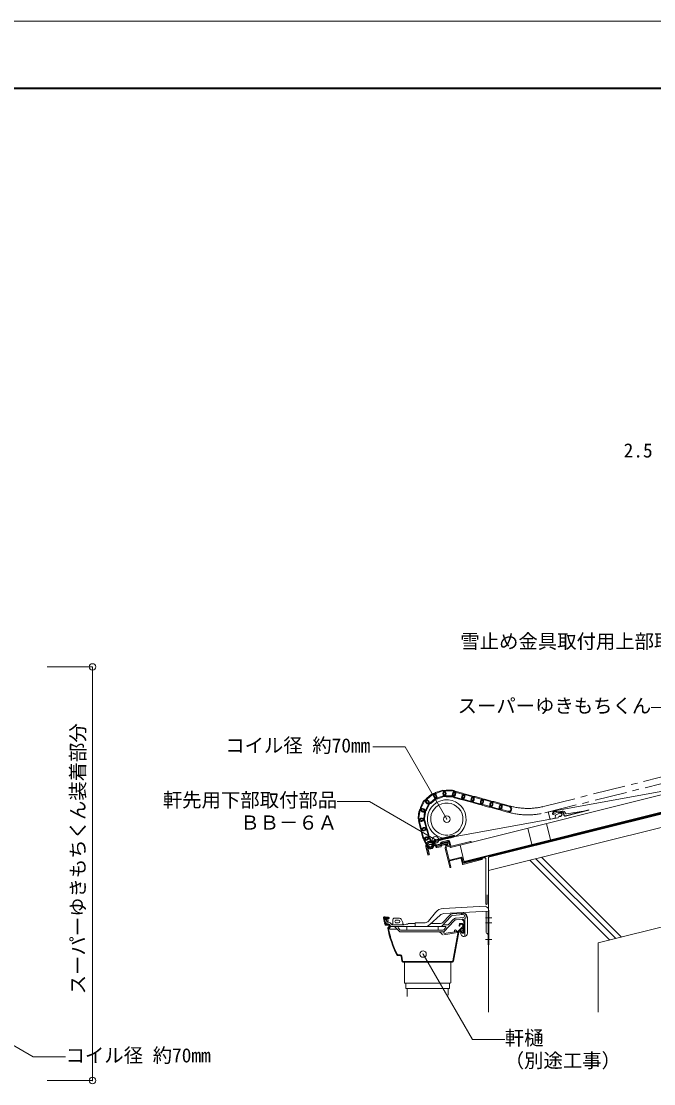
# Model space of a CAD drawing. Units: millimetres, scale not verified. Extents: x -2100 to 2100, y -1485 to 1499.
# Drawn here: x 70 to 1050, y -148 to 1499 of the extents above; entities that cross this region are included whole.
import ezdxf
from ezdxf.enums import TextEntityAlignment as Align

# ---------------------------------------------------------------- set-up
doc = ezdxf.new("R2010")
doc.units = ezdxf.units.MM
doc.header["$LTSCALE"] = 10
doc.header["$PDMODE"] = 32
doc.header["$PDSIZE"] = 10
doc.linetypes.add('CHAIN1', pattern=[8, 5, -1, 1, -1])
for name, color, linetype, lineweight in [('0-0', 7, 'Continuous', 18), ('0-2', 5, 'Continuous', 9), ('0-4', 5, 'Continuous', 9), ('0-5', 6, 'Continuous', 9), ('0-7', 5, 'Continuous', 9), ('0-8', 5, 'Continuous', 9), ('0-9', 2, 'Continuous', 25), ('F-0_通り芯', 6, 'Continuous', 9)]:
    doc.layers.add(name, color=color, linetype=linetype, lineweight=lineweight)
doc.styles.add('ＭＳ ゴシック', font='')
doc.styles.get('ＭＳ ゴシック').set_extended_font_data('MS Gothic')

msp = doc.modelspace()

# ---------------------------------------------------------------- linework, layer by layer
at = {"layer": '0-0'}
for p, q in [((701.18, 104.31), (711.81, 117.59)), ((724.19, 123.94), (788.84, 127.33)), ((724.7, 115.95), (794.36, 119.6)), ((738.52, 115.55), (754.45, 116.81)), ((751.96, 116.61), (751.96, 114.11)), ((754.45, 116.81), (754.45, 114.3)), ((758.31, 115.33), (758.03, 115.59)), ((790.36, 87.92), (790.36, 119.39)), ((793.36, 119.8), (793.36, 67.43)), ((794.36, 67.43), (794.36, 120.49)), ((632.37, 110.72), (633.75, 110.72)), ((632.72, 108.56), (632.81, 108.16)), ((633.2, 109.18), (638.97, 109.18)), ((633.28, 106.11), (634.89, 99.16)), ((633.3, 107.78), (636.79, 107.78)), ((634.62, 102.19), (633.72, 106.06)), ((633.75, 110.23), (633.75, 110.72)), ((633.75, 110.23), (637.21, 110.23)), ((633.77, 106.73), (635.81, 106.73)), ((634.21, 106.67), (635.18, 106.67)), ((635.67, 106.29), (636.4, 103.15)), ((636.3, 106.34), (636.93, 103.6)), ((637.04, 107.84), (639.02, 108.99)), ((637.31, 110.43), (637.21, 110.23)), ((637.31, 110.43), (637.41, 110.23)), ((638.58, 102.37), (637.37, 102.37)), ((637.41, 110.23), (638.21, 110.23)), ((637.53, 103.23), (638.35, 103.41)), ((637.54, 99.87), (638.58, 99.87)), ((638.08, 106.82), (638.73, 104.01)), ((638.31, 110.43), (638.21, 110.23)), ((638.31, 110.43), (638.41, 110.23)), ((638.31, 107.37), (639.95, 108.32)), ((638.41, 110.23), (639.21, 110.23)), ((639.31, 110.43), (639.21, 110.23)), ((639.31, 110.43), (639.41, 110.23)), ((646.08, 106.79), (646.08, 100.89)), ((648.05, 108.79), (656.16, 108.79)), ((654.75, 105.79), (651.23, 105.79)), ((654.75, 101.49), (651.34, 101.49)), ((658.86, 107.09), (661.28, 102.11)), ((661.58, 99.99), (661.58, 100.8)), ((663.52, 98.55), (666.58, 99.49)), ((668.58, 99.49), (666.58, 99.49)), ((680.37, 100.49), (669.58, 100.49)), ((680.37, 101.69), (695.72, 101.69)), ((680.37, 101.69), (680.37, 97.19)), ((703.11, 98.98), (718.96, 113.54)), ((719.73, 100.49), (704.75, 100.49)), ((721.18, 95.99), (735.56, 111.61)), ((723.41, 102.1), (733.59, 113.16)), ((724.9, 87.49), (740.92, 104.87)), ((732.53, 99.45), (739.08, 106.57)), ((738.52, 113.05), (754.65, 114.32)), ((744, 108.96), (755.01, 109.83)), ((744.2, 106.47), (753.42, 107.2)), ((748.63, 97.22), (749.11, 99.9)), ((749.67, 97.04), (750.06, 99.26)), ((750.09, 100.73), (752.33, 100.73)), ((750.55, 99.68), (752.11, 99.68)), ((752.47, 99.53), (754.06, 97.94)), ((753.05, 100.43), (754.95, 98.53)), ((753.58, 106.16), (754.7, 105.03)), ((755.58, 105.21), (755.58, 86.35)), ((757.58, 108.2), (757.58, 80.45)), ((761.58, 107.93), (761.58, 85.35)), ((789.36, 109.43), (799.36, 109.43)), ((789.36, 101.43), (799.36, 101.43)), ((634.9, 97.73), (635.54, 97.73)), ((635.37, 98.78), (638.52, 98.78)), ((635.54, 97.73), (635.64, 97.53)), ((635.74, 97.73), (635.64, 97.53)), ((635.74, 97.73), (636.54, 97.73)), ((636.54, 97.73), (636.64, 97.53)), ((636.74, 97.73), (636.64, 97.53)), ((636.74, 97.73), (637.54, 97.73)), ((637.54, 97.73), (637.64, 97.53)), ((637.74, 97.73), (637.64, 97.53)), ((637.74, 97.73), (638.52, 97.73)), ((638.49, 94.48), (639.27, 94.93)), ((639.66, 93.94), (639.8, 94.02)), ((641.54, 91.99), (652.34, 91.99)), ((680.97, 95.99), (643.45, 95.99)), ((663.08, 98.49), (645.44, 98.49)), ((649.02, 95.51), (655.69, 88.43)), ((654.39, 93.46), (656.77, 90.93)), ((657.87, 87.49), (724.9, 87.49)), ((658.95, 89.99), (722.49, 89.99)), ((667.58, 95.99), (667.58, 89.99)), ((681.87, 95.69), (694.65, 95.69)), ((697.37, 95.99), (727.05, 95.99)), ((715.83, 95.99), (715.83, 89.99)), ((724.7, 90.95), (727.79, 94.31)), ((745.6, 87.96), (724.89, 84.99)), ((724.9, 82.99), (745.84, 86.47)), ((725.76, 98.49), (730.32, 98.49)), ((738.99, 42.5), (747.05, 88.23)), ((740.03, 42.37), (747.93, 87.2)), ((741.56, 87.88), (741.28, 89.86)), ((742.94, 90.61), (741.7, 90.43)), ((743.36, 90.47), (746.03, 87.82)), ((746.25, 87.04), (746.14, 87.71)), ((747.46, 89.03), (753.62, 95.18)), ((748.92, 88.03), (751.84, 88.03)), ((749.04, 96.64), (749.09, 96.63)), ((749.17, 89.25), (753.35, 93.43)), ((749.24, 89.08), (753.73, 89.08)), ((751.46, 83.46), (750.15, 86.65)), ((751.94, 87.53), (752.78, 86.09)), ((752.55, 87.73), (753.55, 86.73)), ((754.08, 85.35), (754.58, 85.35)), ((754.2, 97.58), (754.2, 96.6)), ((754.2, 93.08), (754.2, 89.55)), ((755.25, 97.8), (755.25, 87.44)), ((756.09, 80.35), (756.58, 80.35)), ((789.36, 75.93), (799.36, 75.93)), ((793.36, 67.43), (794.36, 67.43)), ((653.95, 50.72), (657.83, 50.72)), ((653.98, 51.77), (657.88, 51.77)), ((658.83, 49.82), (659.56, 42.52)), ((659.87, 49.97), (660.61, 42.58)), ((661.55, 40.72), (738.06, 40.72)), ((661.6, 41.68), (738, 41.68)), ((663.8, 40.72), (663.8, 9.12)), ((735.8, 40.72), (735.8, 9.12)), ((664.8, 8.12), (734.8, 8.12)), ((666.1, -0.28), (666.1, 7.12)), ((668.2, -12.63), (668.2, -0.43)), ((731.4, -10.5), (731.4, -0.43))]:
    msp.add_line(p, q, dxfattribs=at)
msp.add_lwpolyline([(666.1, -0.28), (733.5, -0.28), (733.5, 7.12)], dxfattribs=at)
for centre, radius, start, end in [((725.08, 106.96), 17, 92.99996, 141.3118), ((725.18, 106.77), 9.2, 92.99996, 132.57452), ((739.11, 108.08), 7.5, 94.51386, 137.35319), ((754.83, 112.08), 4.75, 305.38025, 94.51404), ((751.58, 107.93), 10, 0, 47.65696), ((787.36, 120.49), 7, 0, 77.76585), ((632.37, 109.72), 1, 89.99998, 190.81805), ((778.72, 137.69), 150, 190.81807, 195.15842), ((633.2, 108.68), 0.5, 89.99998, 193), ((633.3, 108.28), 0.5, 193.00001, 270.00003), ((633.77, 106.23), 0.5, 89.99998, 193), ((634.21, 106.17), 0.5, 89.99998, 193.0919), ((637.54, 102.87), 3, 193.09192, 270.00003), ((635.37, 99.28), 0.5, 193.00001, 270.00003), ((635.18, 106.17), 0.5, 13.09189, 89.99998), ((635.81, 106.23), 0.5, 13, 89.99998), ((637.37, 103.37), 1, 193.09192, 270.00003), ((636.79, 108.28), 0.5, 270.00003, 300), ((637.42, 103.71), 0.5, 193.00001, 283.00006), ((638.56, 106.94), 0.5, 120.00003, 193), ((638.24, 103.9), 0.5, 283.00006, 13.00003), ((638.58, 96.37), 6, 30.93725, 89.99999), ((638.58, 96.37), 3.5, 311.1741, 90.00003), ((638.97, 109.08), 0.1, 300, 90.00003), ((639.44, 109.2), 1.02, 300, 91.47394), ((644.58, 100.87), 1.5, 216.86995, 0), ((645.44, 100.49), 2, 210.9373, 270.00003), ((648.08, 106.79), 2, 89.99998, 180.00002), ((651.23, 103.64), 2.15, 89.99998, 270), ((654.75, 103.64), 2.15, 270.00003, 90.00003), ((656.16, 105.79), 3, 25.82733, 89.99998), ((658.58, 100.8), 3, 0, 25.82735), ((663.08, 99.99), 1.5, 180.00003, 286.97403), ((668.58, 100.49), 1, 270.00003, 0), ((694.65, 108.19), 12.5, 269.99997, 312.57449), ((695.72, 108.69), 7, 269.99997, 321.3118), ((719.73, 105.49), 5, 270.00003, 317.35333), ((725.76, 99.49), 1, 137.35303, 270.0004), ((730.32, 101.49), 3, 270.00034, 317.35352), ((738.87, 108.56), 4.5, 94.51397, 137.35324), ((744.59, 101.49), 7.5, 94.51397, 137.3533), ((744.59, 101.49), 5, 94.51397, 137.3533), ((750.09, 99.73), 1, 89.99998, 170.00001), ((750.55, 99.18), 0.5, 89.99998, 170.00001), ((751.46, 104.03), 3, 45, 94.51397), ((752.11, 99.18), 0.5, 45, 89.99998), ((752.33, 99.7), 1.02, 45, 89.99998), ((753.58, 105.2), 2, 0, 94.51397), ((754.83, 112.08), 2.25, 274.51407, 94.51404), ((752.58, 102.91), 3, 0, 45), ((634.9, 98.73), 1, 195.15842, 270.00003), ((638.99, 93.61), 1, 120.00003, 190.39426), ((786.06, 120.59), 150.53, 190.39427, 207.1902), ((638.52, 96.23), 2.55, 300, 90.00003), ((638.52, 96.23), 1.5, 300, 90.00003), ((640.16, 93.07), 1, 120.00003, 190.67976), ((786.06, 120.59), 149.47, 190.67978, 207.17845), ((641.54, 92.99), 1, 131.17406, 270), ((643.45, 97.49), 1.5, 192.85938, 270.00003), ((647.93, 94.49), 1.5, 43.2643, 89.99998), ((655.48, 94.49), 1.5, 89.99998, 223.2643), ((657.87, 90.49), 3, 223.26431, 270.00003), ((658.95, 92.99), 3, 223.26431, 270.00003), ((681.87, 97.19), 1.5, 179.99991, 269.99994), ((714.1, 78.24), 10, 29.99938, 67.66685), ((722.49, 92.99), 3, 270.00031, 317.35352), ((726.52, 86.85), 1.62, 137.3533, 278.16415), ((727.05, 94.99), 1, 317.35333, 90.00003), ((741.06, 87.81), 0.5, 278.16418, 8.16415), ((741.77, 89.93), 0.5, 98.16413, 188.16412), ((743.01, 90.11), 0.5, 45.18168, 98.16413), ((745.67, 87.46), 0.5, 10.38871, 98.16413), ((745.76, 86.96), 0.5, 279.43726, 9.49582), ((748.52, 87.97), 1.5, 135, 170.00001), ((748.92, 87.03), 1, 89.99998, 170.00001), ((749.13, 97.13), 0.5, 170.00001, 260), ((749.17, 97.12), 0.5, 260.00003, 350.00006), ((749.24, 89.18), 0.1, 135, 270), ((751.08, 87.03), 1, 30.34142, 202.25223), ((756.09, 85.35), 5, 202.2523, 270.00003), ((751.84, 87.03), 1, 45, 89.99998), ((754.08, 86.85), 1.5, 210.34126, 270.00003), ((753.7, 93.08), 0.5, 0, 135), ((754.25, 87.44), 1, 225, 0), ((752.2, 96.6), 2, 315.00003, 0), ((753.73, 89.55), 0.475, 270.00006, 0), ((753.7, 97.58), 0.5, 0, 45), ((754.58, 86.35), 1, 270.00003, 0), ((754.23, 97.8), 1.02, 0, 45), ((756.58, 85.35), 5, 270.00003, 0), ((794.36, 87.92), 4, 179.99999, 246.4216), ((792.36, 83.34), 1, 0, 66.42162), ((653.95, 52.72), 2, 207.1902, 270.00003), ((653.98, 52.77), 1, 207.17845, 270.00003), ((657.83, 49.72), 1, 5.71084, 89.99998), ((657.88, 49.77), 2, 5.71084, 89.99998), ((661.55, 42.72), 2, 185.71085, 270), ((661.6, 42.68), 1, 185.71085, 270), ((738, 42.68), 1, 270, 350), ((738.06, 42.72), 2, 270, 350), ((664.8, 9.12), 1, 179.99997, 270), ((665.1, 7.12), 1, 0, 89.99998), ((734.5, 7.12), 1, 89.99998, 179.99997), ((734.8, 9.12), 1, 270.00003, 0)]:
    msp.add_arc(centre, radius, start, end, dxfattribs=at)
at = {"layer": '0-2'}
for p, q in [((749.97, 222.04), (2073.81, 553)), ((756.28, 196.81), (2073.81, 526.2)), ((756.52, 195.84), (2073.81, 525.17)), ((793.87, 203.12), (2073.81, 523.1)), ((794.38, 204.28), (2073.81, 524.13)), ((793.87, 182.5), (2073.81, 502.49)), ((963.87, 70.39), (2073.81, 347.87)), ((887.92, 273.79), (1077.99, 308.35)), ((711.36, 229.65), (901.42, 264.21)), ((886.89, 272.2), (889.14, 263.21)), ((890.72, 262.26), (896.68, 263.76)), ((893.34, 270.9), (894.01, 273.44)), ((894.49, 273.31), (893.83, 270.77)), ((894.28, 270.54), (894.87, 272.77)), ((894.43, 270.16), (897.34, 270.89)), ((897.46, 270.4), (894.55, 269.68)), ((908.35, 272.44), (895.36, 273.91)), ((895.41, 274.4), (908.41, 272.94)), ((895.73, 273.36), (905.41, 272.27)), ((897.34, 270.89), (897.46, 270.4)), ((897.48, 267.58), (897.66, 265.11)), ((903.91, 271.5), (897.91, 268.34)), ((902.26, 273.7), (907.98, 274.82)), ((903.27, 266.65), (905.26, 266.79)), ((905.3, 266.3), (903.28, 266.15)), ((910.7, 268.4), (910.07, 270.94)), ((910.55, 271.06), (911.19, 268.53)), ((913, 267.43), (949.19, 276.48)), ((949.31, 276), (913.13, 266.95)), ((944.36, 275.27), (914.7, 270.44)), ((949.19, 276.48), (949.31, 276)), ((854.75, 248.23), (861.05, 223.01)), ((883.85, 255.51), (890.16, 230.28)), ((710.33, 228.05), (712.57, 219.07)), ((714.15, 218.12), (720.12, 219.61)), ((722.44, 227.01), (720.23, 225.78)), ((720.92, 223.43), (721.1, 220.97)), ((723, 225.6), (720.96, 224.47)), ((727.67, 226.77), (721.41, 224.16)), ((722.44, 227.01), (730.69, 229.07)), ((723, 225.6), (731.05, 227.62)), ((726.6, 222), (728.6, 221.97)), ((726.93, 217.31), (734.27, 187.96)), ((728.38, 217.67), (732.99, 199.24)), ((729.11, 220.95), (733.48, 222.04)), ((729.48, 219.49), (733.84, 220.58)), ((732.87, 226.52), (733.84, 222.64)), ((734.33, 226.89), (735.9, 220.58)), ((734.45, 220.22), (734.81, 218.76)), ((735.42, 218.4), (766.71, 226.22)), ((736.51, 220.22), (766.34, 227.68)), ((749.97, 222.04), (756.52, 195.84)), ((733.6, 198.88), (752.03, 203.48)), ((733.96, 197.42), (750.94, 201.66)), ((751.55, 201.3), (753.73, 192.57)), ((752.64, 203.12), (754.82, 194.39)), ((754.34, 192.21), (783.68, 199.54)), ((755.43, 194.02), (783.32, 201)), ((756.76, 194.87), (787.38, 202.53)), ((789.87, 200.59), (789.87, 130.97)), ((793.87, 203.12), (793.87, -36.77)), ((981.9, 74.9), (858.21, 198.59)), ((990.96, 77.16), (867.26, 200.85)), ((1000.01, 79.42), (876.31, 203.12)), ((733.6, 196.81), (735.72, 188.33)), ((791.87, 144.97), (791.87, 130.97)), ((963.87, 70.39), (963.87, -36.77))]:
    msp.add_line(p, q, dxfattribs=at)
for centre, radius, start, end in [((888.15, 272.51), 1.3, 100.3062, 194.03624), ((894.31, 270.65), 1, 165.31618, 284.03624), ((894.31, 270.65), 0.5, 165.31651, 284.03624), ((895.27, 273.11), 1.3, 83.56872, 165.31618), ((895.27, 273.11), 0.8, 83.56871, 165.31651), ((895.64, 272.57), 0.8, 83.56872, 165.31651), ((896.37, 265.02), 1.3, 284.03624, 4.19636), ((898.28, 267.63), 0.8, 117.73668, 184.19636), ((901.28, 265), 0.8, 280.3062, 355.98315), ((901.97, 275.17), 2, 263.56871, 281.0857), ((901.97, 275.17), 1.5, 263.56872, 281.08567), ((903.38, 264.85), 1.3, 94.19636, 175.98315), ((905.08, 269.29), 2.5, 274.19636, 117.73668), ((905.08, 269.29), 3, 274.19636, 83.56872), ((908.81, 270.6), 4.3, 13.13946, 101.08567), ((908.13, 270.45), 2, 14.03624, 83.56871), ((908.13, 270.45), 2.5, 14.03624, 83.56872), ((912.64, 268.89), 2, 194.03624, 284.03624), ((912.64, 268.89), 1.5, 194.03624, 284.03624), ((914.46, 271.92), 1.5, 193.13946, 279.25413), ((890.4, 263.53), 1.3, 194.03624, 284.03624), ((711.59, 228.37), 1.3, 100.3062, 194.03624), ((713.84, 219.38), 1.3, 194.03624, 284.03624), ((720.59, 225.13), 0.75, 119.03624, 299.03624), ((719.8, 220.88), 1.3, 284.03624, 4.19636), ((721.72, 223.42), 0.8, 112.64348, 179.10315), ((729.84, 218.04), 3, 104.03624, 194.03624), ((728.63, 224.46), 2.5, 269.10315, 112.64348), ((729.84, 218.04), 1.5, 104.03624, 194.03624), ((731.42, 226.16), 3, 14.03624, 104.03624), ((731.42, 226.16), 1.5, 14.03624, 104.03624), ((733.36, 222.52), 0.5, 284.03624, 14.03624), ((733.96, 220.1), 0.5, 14.03624, 104.03624), ((735.3, 218.88), 0.5, 194.03624, 284.03624), ((736.39, 220.7), 0.5, 194.03624, 284.03624), ((766.52, 226.95), 0.75, 284.03624, 104.03624), ((733.48, 199.36), 0.5, 194.03624, 284.03624), ((751.06, 201.18), 0.5, 14.03624, 104.03624), ((752.15, 203), 0.5, 14.03624, 104.03624), ((783.5, 200.27), 0.75, 284.03624, 104.03624), ((787.87, 200.59), 2, 0, 104.03624), ((734.08, 196.94), 0.5, 104.03624, 194.03624), ((734.99, 188.14), 0.75, 194.03624, 14.03624), ((754.22, 192.69), 0.5, 194.03624, 284.03624), ((755.31, 194.51), 0.5, 194.03624, 284.03624), ((790.87, 130.97), 1, 180, 270), ((790.87, 130.97), 1, 270, 0)]:
    msp.add_arc(centre, radius, start, end, dxfattribs=at)
at = {"layer": '0-4'}
for p, q in [((664.86, 374.19), (614.86, 374.19)), ((729.44, 262.33), (664.86, 374.19)), ((-8.44, -50.01), (89.1, -106.32)), ((89.1, -106.32), (139.1, -106.32))]:
    msp.add_line(p, q, dxfattribs=at)
for points in [[(1096.13, 334.41), (1096.13, 435.38), (1046.13, 435.38)], [(711.95, 230.34), (609.69, 289.38), (559.69, 289.38)], [(692.69, 53.13), (769.19, -79.38), (819.19, -79.38)]]:
    msp.add_lwpolyline(points, dxfattribs=at)
for p in [(729.44, 262.33), (711.95, 230.34), (692.69, 53.13)]:
    msp.add_point(p, dxfattribs=at)
at = {"layer": '0-5'}
for p, q in [((180.7, 498.22), (110.7, 498.22)), ((180.7, 498.22), (180.7, -142.78)), ((180.7, -142.78), (110.7, -142.78))]:
    msp.add_line(p, q, dxfattribs=at)
at = {"layer": '0-5', "color": 2}
for p in [(180.7, 498.22), (180.7, -142.78)]:
    msp.add_point(p, dxfattribs=at)
at = {"layer": '0-7', "linetype": 'CHAIN1'}
for p, q in [((878.99, 281.86), (1151.17, 349.91)), ((881.41, 272.16), (1153.59, 340.21)), ((828.85, 282.29), (825.91, 283.07)), ((826.26, 272.63), (823.68, 273.32))]:
    msp.add_line(p, q, dxfattribs=at)
at = {"layer": '0-7'}
for p, q in [((698.24, 294.38), (705.91, 300.81)), ((699.02, 293.46), (706.68, 299.89)), ((712.11, 303.39), (721.5, 306.81)), ((712.52, 302.26), (721.91, 305.68)), ((715.12, 295.12), (724.51, 298.54)), ((724.92, 297.41), (715.53, 293.99)), ((728.21, 307.11), (738.21, 307.11)), ((728.21, 305.91), (738.21, 305.91)), ((728.21, 298.31), (738.21, 298.31)), ((738.21, 297.11), (728.21, 297.11)), ((741.88, 296.48), (751.54, 293.89)), ((743.85, 303.82), (753.51, 301.23)), ((744.16, 304.98), (753.82, 302.39)), ((758.34, 299.94), (768, 297.35)), ((758.65, 301.1), (768.31, 298.51)), ((773.14, 297.21), (782.8, 294.63)), ((688.87, 280.39), (693.1, 289.45)), ((689.96, 279.88), (694.18, 288.94)), ((696.85, 276.67), (701.07, 285.73)), ((702.16, 285.22), (697.93, 276.16)), ((703.9, 287.64), (711.56, 294.07)), ((712.33, 293.15), (704.67, 286.72)), ((751.23, 292.73), (741.57, 295.32)), ((765.72, 288.85), (756.06, 291.44)), ((756.37, 292.6), (766.03, 290.01)), ((780.21, 284.97), (770.55, 287.55)), ((770.86, 288.71), (780.52, 286.13)), ((772.83, 296.05), (782.49, 293.47)), ((794.7, 281.08), (785.04, 283.67)), ((785.35, 284.83), (795.01, 282.24)), ((787.32, 292.17), (796.98, 289.58)), ((787.63, 293.33), (797.29, 290.74)), ((799.84, 280.95), (809.5, 278.36)), ((801.8, 288.29), (811.46, 285.7)), ((802.12, 289.45), (811.77, 286.86)), ((816.29, 284.41), (825.95, 281.82)), ((685.11, 264.43), (686.33, 274.35)), ((686.3, 264.28), (687.52, 274.2)), ((693.84, 263.35), (695.06, 273.28)), ((696.25, 273.13), (695.03, 263.21)), ((809.19, 277.2), (799.53, 279.79)), ((823.68, 273.32), (814.02, 275.91)), ((814.33, 277.07), (823.99, 274.48)), ((688.52, 247.91), (685.94, 257.57)), ((689.68, 248.22), (687.1, 257.88)), ((697.02, 250.19), (694.44, 259.85)), ((695.6, 260.16), (698.18, 250.5)), ((692.41, 233.42), (689.82, 243.08)), ((693.57, 233.73), (690.98, 243.39)), ((700.91, 235.7), (698.32, 245.36)), ((699.48, 245.67), (702.07, 236.01)), ((707.4, 223.21), (702.4, 231.87)), ((703.44, 232.47), (708.44, 223.81)), ((699.78, 218.81), (694.78, 227.47)), ((700.82, 219.41), (695.82, 228.07))]:
    msp.add_line(p, q, dxfattribs=at)
msp.add_lwpolyline([(816.6, 285.57), (825.91, 283.07), (826.14, 283.01), (826.26, 282.98)], dxfattribs=at)
for centre, radius, start, end in [((709.12, 296.98), 5, 310, 130), ((709.12, 296.98), 3.8, 310, 130), ((713.82, 298.69), 5, 110, 290), ((713.82, 298.69), 3.8, 110, 290), ((723.21, 302.11), 5, 290, 110), ((723.21, 302.11), 3.8, 290, 110), ((728.21, 302.11), 5, 90, 270), ((728.21, 302.11), 3.8, 90, 270), ((742.87, 300.15), 5, 75, 255), ((738.21, 302.11), 5, 270, 90), ((738.21, 302.11), 3.8, 270, 90), ((742.87, 300.15), 3.8, 75, 255), ((752.52, 297.56), 5, 255, 75), ((752.52, 297.56), 3.8, 255, 75), ((757.35, 296.27), 5, 75, 255), ((757.35, 296.27), 3.8, 75, 255), ((767.01, 293.68), 5, 255, 75), ((767.01, 293.68), 3.8, 255, 75), ((771.84, 292.38), 5, 75, 255), ((693.4, 278.27), 5, 155, 335), ((697.63, 287.34), 5, 335, 155), ((697.63, 287.34), 3.8, 335, 155), ((701.46, 290.55), 5, 130, 310), ((701.46, 290.55), 3.8, 130, 310), ((771.84, 292.38), 3.8, 75, 255), ((781.5, 289.8), 5, 255, 75), ((781.5, 289.8), 3.8, 255, 75), ((786.33, 288.5), 5, 75, 255), ((786.33, 288.5), 3.8, 75, 255), ((795.99, 285.91), 5, 255, 75), ((795.99, 285.91), 3.8, 255, 75), ((800.82, 284.62), 5, 75, 255), ((800.82, 284.62), 3.8, 75, 255), ((810.48, 282.03), 5, 255, 75), ((810.48, 282.03), 3.8, 255, 75), ((815.31, 280.74), 5, 75, 255), ((815.31, 280.74), 3.8, 75, 255), ((824.97, 278.15), 5, 255, 75), ((824.97, 278.15), 3.8, 255, 75), ((690.07, 263.82), 5, 173, 353), ((690.77, 258.86), 5, 15, 195), ((690.07, 263.82), 3.8, 173, 353), ((691.29, 273.74), 5, 353, 173), ((691.29, 273.74), 3.8, 353, 173), ((693.4, 278.27), 3.8, 155, 335), ((690.77, 258.86), 3.8, 15, 195), ((693.35, 249.21), 5, 195, 15), ((694.65, 244.38), 5, 15, 195), ((693.35, 249.21), 3.8, 195, 15), ((694.65, 244.38), 3.8, 15, 195), ((697.24, 234.72), 5, 195, 15), ((697.24, 234.72), 3.8, 195, 15), ((699.11, 229.97), 5, 30, 210), ((699.11, 229.97), 3.8, 30, 210), ((704.11, 221.31), 5, 210, 30), ((704.11, 221.31), 3.8, 210, 30)]:
    msp.add_arc(centre, radius, start, end, dxfattribs=at)
at = {"layer": '0-7', "linetype": 'CHAIN1'}
for radius in [100, 110]:
    msp.add_arc((854.73, 378.88), radius, 255, 284.03624, dxfattribs=at)
at = {"layer": '0-8'}
for radius in [30, 25]:
    msp.add_arc((729.44, 262.33), radius, 278.65092, 275.18163, dxfattribs=at)
at = {"layer": '0-9'}
for p, q in [((711.95, 230.34), (741.06, 237.62)), ((712.44, 228.4), (741.54, 235.68)), ((741.06, 237.62), (741.54, 235.68)), ((697.16, 219.43), (700.31, 206.81)), ((699.1, 219.91), (702.25, 207.3)), ((713.89, 222.58), (730.39, 226.7)), ((714.38, 220.64), (730.87, 224.76)), ((730.39, 226.7), (730.87, 224.76)), ((700.31, 206.81), (702.25, 207.3))]:
    msp.add_line(p, q, dxfattribs=at)
msp.add_circle((703.95, 221.12), 2.5, dxfattribs=at)
for centre, radius, start, end in [((703.95, 221.12), 7, 51.64042, 194.03624), ((703.95, 221.12), 5, 14.03624, 194.03624), ((713.17, 225.49), 5, 104.03624, 284.03624), ((713.17, 225.49), 3, 104.03624, 284.03624)]:
    msp.add_arc(centre, radius, start, end, dxfattribs=at)
at = {"layer": 'F-0_通り芯'}
msp.add_line((2100, 1498.78), (-2100, 1498.78), dxfattribs=at)
at = {"layer": 'F-0_通り芯', "color": 3, "lineweight": 40}
msp.add_line((-1880, 1395), (2020, 1395), dxfattribs=at)

# ---------------------------------------------------------------- texts
at = {"layer": '0-4', "color": 7, "style": 'ＭＳ ゴシック'}
for s, p in [('2.5', (1003.3, 816.14)), ('雪止め金具取付用上部取付部品', (750.38, 520.22)), ('スーパーゆきもちくん', (746.13, 420.38)), ('コイル径 約70mm', (386.26, 358.96)), ('軒先用下部取付部品', (289.69, 274.38)), ('ＢＢ－６Ａ', (409.69, 239.38)), ('軒樋', (819.19, -94.38)), ('コイル径 約70mm', (139.1, -121.32)), ('（別途工事）', (819.19, -129.38))]:
    msp.add_text(s, height=21.99, dxfattribs=at).set_placement(p, align=Align.BOTTOM_LEFT)
msp.add_text('スーパーゆきもちくん装着部分', height=21.99, rotation=90, dxfattribs=at).set_placement((175.7, -9.07), align=Align.BOTTOM_LEFT)

doc.saveas('drawing.dxf')
